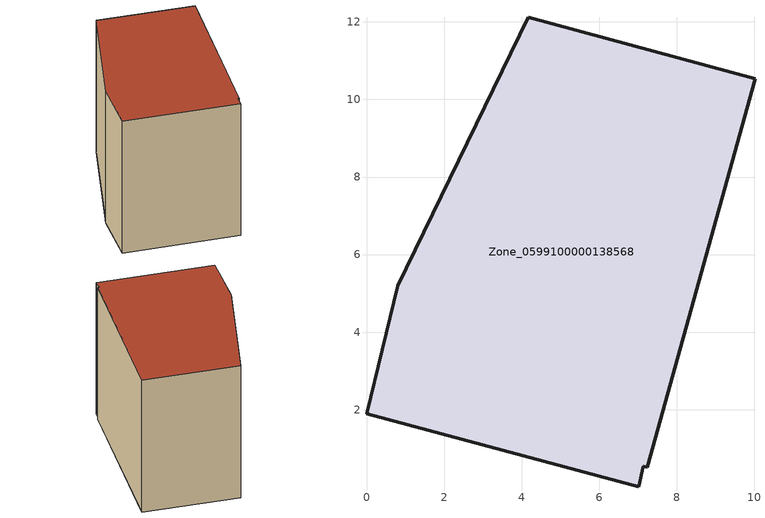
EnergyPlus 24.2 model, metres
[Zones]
Zone_0599100000138568
 floor ground (C_G): 10.01,10.54 7.23,0.52 7.14,0.54 7.02,0.02 0,1.9 0.8,5.2 4.17,12.12 z0
 wall outside (C_F): 10.01,10.54 4.17,12.12 0.8,5.2 0,1.9 7.02,0.02 7.14,0.54 7.23,0.52 10.01,10.54 z0:9.31
 roof outside (C_R): 7.23,0.52 10.01,10.54 4.17,12.12 0.8,5.2 0,1.9 7.02,0.02 7.14,0.54 z9.31
[BUILDING]
Pand.0599100000138568: North Axis=0; Terrain=City; Loads Convergence Tolerance Value=0.04; Temperature Convergence Tolerance Value=0.4; Solar Distribution=FullExterior; Maximum Number of Warmup Days=25; Minimum Number of Warmup Days=1
[Site:Location]
Rotterdam.The.Hague.AP_ZH_NLD Design_Conditions: Latitude=51.96; Longitude=4.45; Time Zone=1; Elevation=-4.5
[SITE:GROUNDTEMPERATURE:BUILDINGSURFACE]
18, 18, 18, 18, 18, 18, 18, 18, 18, 18, 18, 18
[MATERIAL] Thermal Absorptance=0.9; Solar Absorptance=0.7; Visible Absorptance=0.7
Name | Roughness | Thickness | Conductivity | Density | Specific Heat
G.TI.1946-1964 | MediumSmooth | 0.15 | 1 | 540 | 1210
F.TI.1946-1964 | Rough | 0.3 | 0.857143 | 1920 | 840
R.TI.1946-1964 | MediumRough | 0.2 | 0.277778 | 1500 | 1000
[CONSTRUCTION]
C_G: G.TI.1946-1964
C_F: F.TI.1946-1964
C_R: R.TI.1946-1964
[ZONE]
Zone_0599100000138568: Type=1; Multiplier=1; Ceiling Height=Autocalculate; Volume=Autocalculate; Floor Area=autocalculate; Part of Total Floor Area=Yes
[ZONEINFILTRATION:DESIGNFLOWRATE]
Infil_Zone_0599100000138568: Zone or ZoneList or Space or SpaceList=Zone_0599100000138568; Schedule=AlwaysOn; Design Flow Rate Calculation Method=Flow/Area; Flow Rate per Floor Area=0.003; Constant Term Coefficient=1; Temperature Term Coefficient=0; Velocity Term Coefficient=0; Velocity Squared Term Coefficient=0
[HVACTEMPLATE:ZONE:IDEALLOADSAIRSYSTEM]
Zone_0599100000138568: Maximum Heating Supply Air Temperature=50; Minimum Cooling Supply Air Temperature=13; Maximum Heating Supply Air Humidity Ratio=0.0156; Minimum Cooling Supply Air Humidity Ratio=0.0077; Heating Limit=NoLimit; Cooling Limit=NoLimit; Dehumidification Control Type=ConstantSensibleHeatRatio; Cooling Sensible Heat Ratio=0.7; Dehumidification Setpoint=60; Humidification Control Type=None; Humidification Setpoint=30; Outdoor Air Method=None; Outdoor Air Flow Rate per Person=0.00944; Outdoor Air Flow Rate per Zone Floor Area=0; Outdoor Air Flow Rate per Zone=0; Demand Controlled Ventilation Type=None; Outdoor Air Economizer Type=NoEconomizer; Heat Recovery Type=None; Sensible Heat Recovery Effectiveness=0.7; Latent Heat Recovery Effectiveness=0.65
[ZONECONTROL:THERMOSTAT]
ThermostatControl_Zone_0599100000138568: Zone or ZoneList=Zone_0599100000138568; Control Type Schedule=DualSetpointControlType; Control 1=Thermostat_Zone_0599100000138568; Temperature Difference Between Cutout And Setpoint=0
[THERMOSTATSETPOINT:DUALSETPOINT]
Thermostat_Zone_0599100000138568: Heating Setpoint Temperature Schedule=HeatingSetpoint_Zone_0599100000138568; Cooling Setpoint Temperature Schedule=CoolingSetpoint_Zone_0599100000138568
[SCHEDULE:COMPACT]
HeatingSetpoint_Zone_0599100000138568: Through: 12/31, For: AllDays, Until: 24:00, 21
CoolingSetpoint_Zone_0599100000138568: Through: 12/31, For: AllDays, Until: 24:00, 24
DualSetpointControlType: Through: 12/31, For: AllDays, Until: 24:00, 4
AlwaysOn: Through: 12/31, For: AllDays, Until: 24:00, 1
